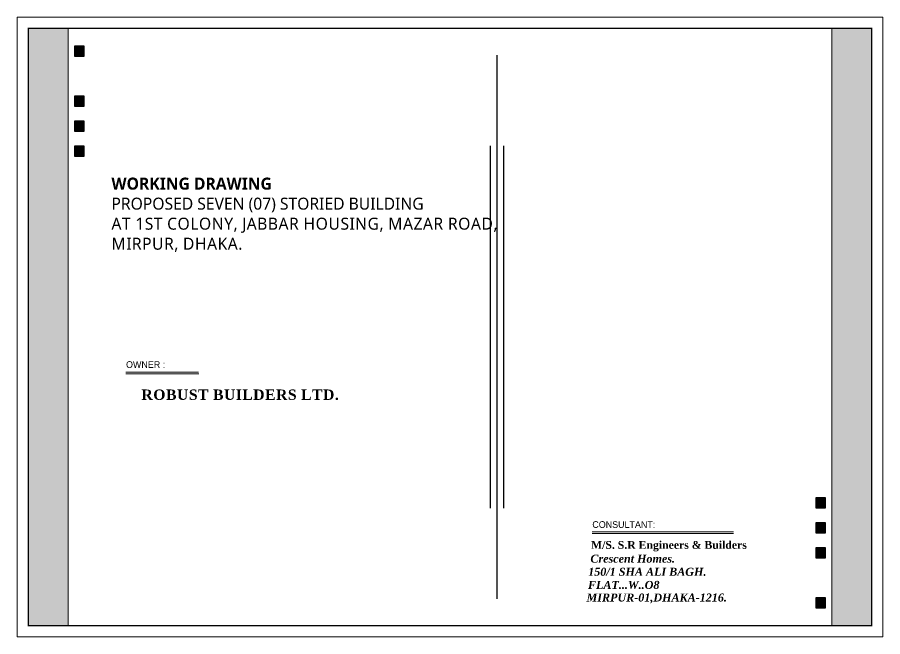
# Model space of a CAD drawing. Extents: x 52891 to 66536, y -48165 to -44533.
# Drawn here: x 52891 to 53560, y -46092 to -45614 of the extents above; entities that cross this region are included whole.
import ezdxf

# ---------------------------------------------------------------- set-up
doc = ezdxf.new("R2010")
doc.units = 0
doc.header["$MEASUREMENT"] = 0
for name, color, linetype, lineweight in [('DIM', 8, 'Continuous', 13), ('line', 7, 'Continuous', 15), ('TEXT', 7, 'Continuous', 13), ('WALL', 7, 'Continuous', 30)]:
    doc.layers.add(name, color=color, linetype=linetype, lineweight=lineweight)
doc.styles.add('Arial', font='arial.ttf')
doc.styles.add('aril', font='swisscl.ttf')

msp = doc.modelspace()

# ---------------------------------------------------------------- hatches: boundary and pattern name
at = {"layer": 'line', "ltscale": 6}
h = msp.add_hatch(color=252, dxfattribs=at)
h.paths.add_polyline_path([(52930.74, -45622.37), (52899.83, -45622.37), (52899.83, -46083.63), (52930.74, -46083.63)])
h.paths.add_polyline_path([(53551.53, -45622.37), (53520.61, -45622.37), (53520.61, -46083.63), (53551.53, -46083.63)])
at = {"layer": 'WALL', "ltscale": 6}
for points in [[(52935.84, -45644.12), (52942.71, -45644.12), (52942.71, -45635.98), (52935.84, -45635.98)], [(52935.84, -45682.76), (52942.71, -45682.76), (52942.71, -45674.61), (52935.84, -45674.61)], [(52935.84, -45702.07), (52942.71, -45702.07), (52942.71, -45693.93), (52935.84, -45693.93)], [(52935.84, -45721.39), (52942.71, -45721.39), (52942.71, -45713.24), (52935.84, -45713.24)], [(53515.52, -45984.61), (53508.65, -45984.61), (53508.65, -45992.76), (53515.52, -45992.76)], [(53515.52, -46003.93), (53508.65, -46003.93), (53508.65, -46012.08), (53515.52, -46012.08)], [(53515.52, -46023.25), (53508.65, -46023.25), (53508.65, -46031.4), (53515.52, -46031.4)], [(53515.52, -46061.88), (53508.65, -46061.88), (53508.65, -46070.03), (53515.52, -46070.03)]]:
    msp.add_hatch(color=1, dxfattribs=at).paths.add_polyline_path(points)

# ---------------------------------------------------------------- linework, layer by layer
at = {"layer": 'DIM'}
for p, q in [((52975.35, -45887.75), (53031.46, -45887.75)), ((52975.35, -45889.11), (53031.63, -45889.11)), ((53335.57, -46011.06), (53444.68, -46011.06)), ((53335.57, -46012.41), (53444.68, -46012.41))]:
    msp.add_line(p, q, dxfattribs=at)
at = {"layer": 'line', "color": 254, "ltscale": 6}
for p, q in [((52930.74, -45622.37), (52930.74, -46083.63)), ((53520.61, -45622.37), (53520.61, -46083.63))]:
    msp.add_line(p, q, dxfattribs=at)
at = {"layer": 'line', "color": 7, "ltscale": 6}
msp.add_lwpolyline([(52891.41, -46092.05), (53559.95, -46092.05), (53559.95, -45613.95), (52891.41, -45613.95)], close=True, dxfattribs=at)
at = {"layer": 'line', "color": 5, "ltscale": 6, "const_width": 1.03}
msp.add_lwpolyline([(52899.83, -46083.63), (53551.53, -46083.63), (53551.53, -45622.37), (52899.83, -45622.37)], close=True, dxfattribs=at)
at = {"layer": 'line', "color": 1, "ltscale": 6, "const_width": 1.03}
for points in [[(53261.88, -45642.98), (53261.88, -46063.02)], [(53256.73, -45712.99), (53256.73, -45993.02)], [(53267.03, -45712.99), (53267.03, -45993.02)]]:
    msp.add_lwpolyline(points, dxfattribs=at)
at = {"layer": 'WALL', "color": 1, "ltscale": 6}
for points in [[(52935.84, -45635.98), (52942.71, -45635.98), (52942.71, -45644.12), (52935.84, -45644.12)], [(52935.84, -45674.61), (52942.71, -45674.61), (52942.71, -45682.76), (52935.84, -45682.76)], [(52935.84, -45693.93), (52942.71, -45693.93), (52942.71, -45702.07), (52935.84, -45702.07)], [(52935.84, -45713.24), (52942.71, -45713.24), (52942.71, -45721.39), (52935.84, -45721.39)], [(53515.52, -45992.76), (53508.65, -45992.76), (53508.65, -45984.61), (53515.52, -45984.61)], [(53515.52, -46012.08), (53508.65, -46012.08), (53508.65, -46003.93), (53515.52, -46003.93)], [(53515.52, -46031.4), (53508.65, -46031.4), (53508.65, -46023.25), (53515.52, -46023.25)], [(53515.52, -46070.03), (53508.65, -46070.03), (53508.65, -46061.88), (53515.52, -46061.88)]]:
    msp.add_lwpolyline(points, close=True, dxfattribs=at)

# ---------------------------------------------------------------- texts
at = {"layer": 'TEXT', "color": 30, "insert": (52964.13, -45737.69), "char_height": 9.2747, "width": 302.4727, "attachment_point": 1, "style": 'aril'}
msp.add_mtext('{\\fSegoe UI|b1|i0|c0|p34;WORKING DRAWING\\P\\fSegoe UI|b0|i0|c0|p34;\\C144;PROPOSED SEVEN (07) STORIED BUILDING\\P\\T1.05;AT 1ST COLONY, JABBAR HOUSING, MAZAR ROAD, MIRPUR, DHAKA.}', dxfattribs=at)
at = {"layer": 'TEXT', "style": 'aril'}
for s, insert, char_height, width, attachment_point in [('{\\fVineta BT|b0|i0|c0|p82;OWNER :}', (52975.41, -45879.41), 5.1526, 148.0375, 1), ('\\pt167.9;{\\fTimes New Roman|b1|i0|c0|p18;\\T1.05;\\C4;ROBUST BUILDERS LTD.}', (52987.28, -45901.24), 8, 160.4567, 1), ('{\\fVineta BT|b0|i0|c0|p82;CONSULTANT:}', (53335.63, -46002.91), 5.1526, 148.0375, 1), ('{\\fTimes New Roman|b1|i0|c0|p18;\\C6;M/S. S.R Engineers & Builders}', (53394.82, -46018.23), 6, 117.6409, 2), ('{\\fTimes New Roman|b1|i1|c0|p18;\\C104;Crescent Homes.}', (53366.83, -46028.73), 6.1831, 185.8709, 2), ('\\A1;{\\fTimes New Roman|b1|i1|c0|p18;\\C104;150/1 SHA ALI BAGH.}', (53378.11, -46038.86), 6.1831, 185.8709, 2), ('\\A1;{\\fTimes New Roman|b1|i1|c0|p18;\\C104;FLAT...W..O8}', (53359.86, -46049), 6.1831, 185.8709, 2), ('\\A1;{\\fTimes New Roman|b1|i1|c0|p18;\\C104;MIRPUR-01,DHAKA-1216.}', (53385.39, -46058.73), 6.1831, 185.8709, 2)]:
    msp.add_mtext(s, dxfattribs=dict(at, insert=insert, char_height=char_height, width=width, attachment_point=attachment_point))
at = {"layer": 'TEXT', "attachment_point": 1, "style": 'Arial'}
for insert, char_height in [((53171.4, -45882.3), 0.00213), ((53362.5, -46019.67), 0.02658)]:
    msp.add_mtext('\\pt1.131;{\\fBankGothic Lt BT|b0|i0|c0|p34;\\H1.009x;\\C96;M/S.S.R ENGINEERS & BUILDERS\\fSwis721 LtCn BT|b0|i0|c0|p34;\\H0.6676x;\\C1;\\P\\H1.113x;\\C256;CRESCENT HOMES.\\P150/1 SHA ALI BAGH. FLAT..W..08,\\PMIRPUR-01,DHAKA-1216}', dxfattribs=dict(at, insert=insert, char_height=char_height))

doc.saveas('drawing.dxf')
